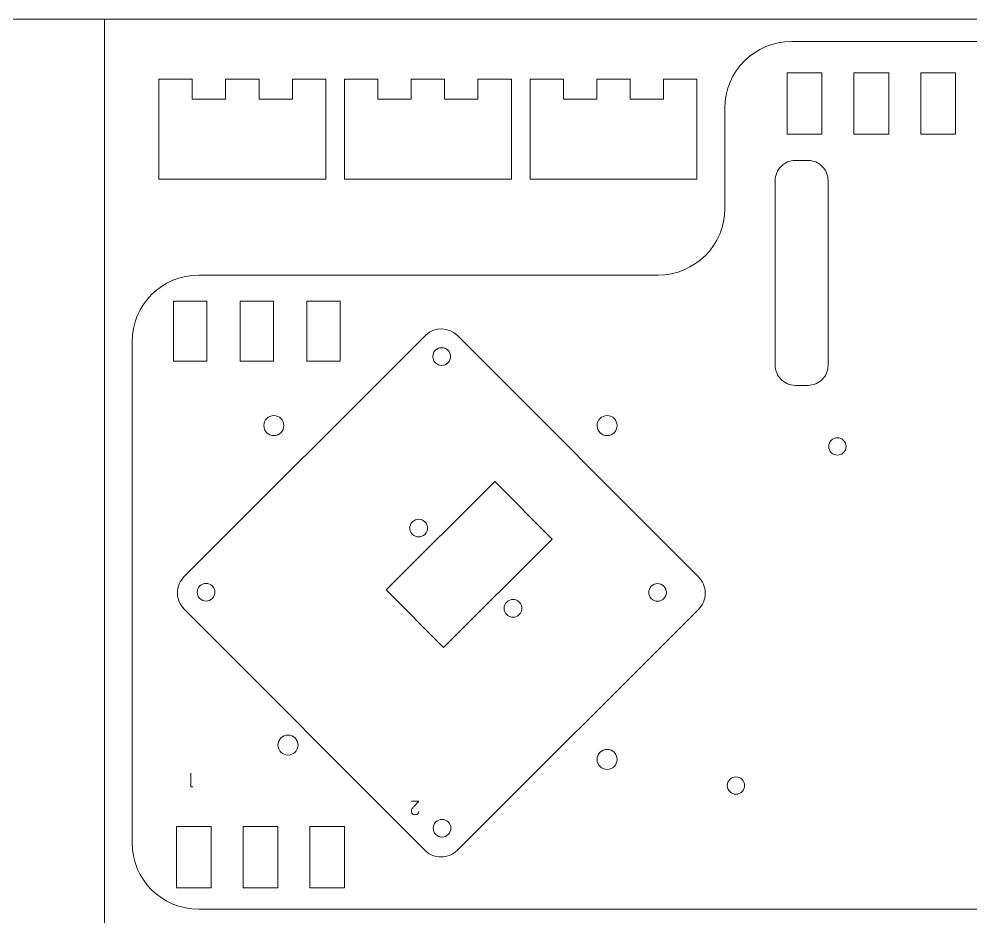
# Model space of a CAD drawing. Header units: millimetres. Extents: x 1 to 3601, y 1 to 1248.
# Drawn here: x 1187.9 to 1330.5, y 167 to 301.5 of the extents above; entities that cross this region are included whole.
import ezdxf

# ---------------------------------------------------------------- set-up
doc = ezdxf.new("R2010")
doc.units = ezdxf.units.MM
doc.layers.get('0').update_dxf_attribs({"lineweight": 5})
for name, color, linetype, lineweight in [('MARCATGE', 1, 'Continuous', 5), ('NO IMPRES', 5, 'Continuous', 5), ('TALL 1', 4, 'Continuous', 5)]:
    doc.layers.add(name, color=color, linetype=linetype, lineweight=lineweight)

msp = doc.modelspace()

# ---------------------------------------------------------------- linework, layer by layer
for p, q in [((1303.68, 298.14), (1406.09, 298.14)), ((1293.68, 273.14), (1293.68, 288.14)), ((1214.87, 263.14), (1283.68, 263.14)), ((1204.87, 253.14), (1204.87, 178.14)), ((1406.09, 168.14), (1214.87, 168.14))]:
    msp.add_line(p, q)
for points in [[(1208.89, 292.49), (1213.89, 292.49), (1213.89, 289.49), (1218.89, 289.49), (1218.89, 292.49), (1223.89, 292.49), (1223.89, 289.49), (1228.89, 289.49), (1228.89, 292.49), (1233.89, 292.49), (1233.89, 277.49), (1208.89, 277.49), (1208.89, 292.49)], [(1236.69, 292.49), (1241.69, 292.49), (1241.69, 289.49), (1246.69, 289.49), (1246.69, 292.49), (1251.69, 292.49), (1251.69, 289.49), (1256.69, 289.49), (1256.69, 292.49), (1261.69, 292.49), (1261.69, 277.49), (1236.69, 277.49), (1236.69, 292.49)], [(1264.49, 292.49), (1269.49, 292.49), (1269.49, 289.49), (1274.49, 289.49), (1274.49, 292.49), (1279.49, 292.49), (1279.49, 289.49), (1284.49, 289.49), (1284.49, 292.49), (1289.49, 292.49), (1289.49, 277.49), (1264.49, 277.49), (1264.49, 292.49)]]:
    msp.add_lwpolyline(points)
for centre, start, end in [((1303.68, 288.14), 90, 180), ((1283.68, 273.14), 270, 0), ((1214.87, 253.14), 90, 180), ((1214.87, 178.14), 180, 270)]:
    msp.add_arc(centre, 10, start, end)
for points, knots in [([(1248.72, 177.01), (1248.72, 177.01), (1248.89, 176.85), (1248.89, 176.85), (1248.89, 176.85), (1249.54, 176.2), (1250.25, 175.99), (1251.17, 175.99), (1251.17, 175.99), (1252.09, 175.99), (1252.98, 176.36), (1253.63, 177.01), (1253.63, 177.01), (1253.63, 177.01), (1289.7, 213.03), (1289.7, 213.03), (1289.7, 213.03), (1290.35, 213.68), (1290.72, 214.57), (1290.72, 215.49), (1290.72, 215.49), (1290.72, 216.41), (1290.35, 217.29), (1289.7, 217.95), (1289.7, 217.95), (1289.7, 217.95), (1253.68, 254.01), (1253.68, 254.01), (1253.68, 254.01), (1252.32, 255.37), (1250.25, 255.49), (1248.89, 254.14), (1248.89, 254.14), (1248.89, 254.14), (1248.76, 254.02), (1248.76, 254.02), (1248.76, 254.02), (1248.76, 254.02), (1212.7, 217.99), (1212.7, 217.99), (1212.7, 217.99), (1212.04, 217.34), (1211.68, 216.46), (1211.68, 215.54), (1211.68, 215.54), (1211.68, 214.62), (1212.04, 213.73), (1212.69, 213.08), (1212.69, 213.08), (1212.69, 213.08), (1248.72, 177.01), (1248.72, 177.01)], [0, 0, 0, 0, 0.071429, 0.071429, 0.071429, 0.071429, 0.142857, 0.142857, 0.142857, 0.142857, 0.214286, 0.214286, 0.214286, 0.214286, 0.285714, 0.285714, 0.285714, 0.285714, 0.357143, 0.357143, 0.357143, 0.357143, 0.428571, 0.428571, 0.428571, 0.428571, 0.5, 0.5, 0.5, 0.5, 0.571429, 0.571429, 0.571429, 0.571429, 0.642857, 0.642857, 0.642857, 0.642857, 0.714286, 0.714286, 0.714286, 0.714286, 0.785714, 0.785714, 0.785714, 0.785714, 0.857143, 0.857143, 0.857143, 0.857143, 1, 1, 1, 1]), ([(1267.82, 223.6), (1267.82, 223.6), (1251.54, 207.35), (1251.54, 207.35), (1251.54, 207.35), (1251.54, 207.35), (1242.92, 215.98), (1242.92, 215.98), (1242.92, 215.98), (1242.92, 215.98), (1259.2, 232.24), (1259.2, 232.24), (1259.2, 232.24), (1259.2, 232.24), (1267.82, 223.6), (1267.82, 223.6)], [0, 0, 0, 0, 0.2, 0.2, 0.2, 0.2, 0.4, 0.4, 0.4, 0.4, 0.6, 0.6, 0.6, 0.6, 1, 1, 1, 1])]:
    msp.add_open_spline(points, degree=3, knots=knots)
at = {"layer": 'MARCATGE'}
for points, knots in [([(1213.7, 186.5), (1213.7, 186.5), (1213.99, 186.5), (1213.99, 186.5), (1213.99, 186.5), (1213.99, 186.5), (1213.7, 186.5), (1213.7, 186.5), (1213.7, 186.5), (1213.7, 186.5), (1213.7, 188.53), (1213.7, 188.53), (1213.7, 188.53), (1213.7, 188.53), (1213.7, 186.5), (1213.7, 186.5)], [0, 0, 0, 0, 0.2, 0.2, 0.2, 0.2, 0.4, 0.4, 0.4, 0.4, 0.6, 0.6, 0.6, 0.6, 1, 1, 1, 1]), ([(1247.83, 184.35), (1247.66, 184.16), (1247.51, 183.99), (1247.37, 183.84), (1247.37, 183.84), (1247.31, 183.78), (1247.25, 183.71), (1247.2, 183.65), (1247.2, 183.65), (1247.14, 183.59), (1247.09, 183.53), (1247.04, 183.48), (1247.04, 183.48), (1247, 183.42), (1246.96, 183.38), (1246.93, 183.34), (1246.93, 183.34), (1246.9, 183.3), (1246.88, 183.28), (1246.87, 183.27), (1246.87, 183.27), (1246.86, 183.25), (1246.85, 183.23), (1246.83, 183.21), (1246.83, 183.21), (1246.81, 183.18), (1246.79, 183.15), (1246.77, 183.12), (1246.77, 183.12), (1246.75, 183.08), (1246.74, 183.04), (1246.72, 182.99), (1246.72, 182.99), (1246.71, 182.95), (1246.71, 182.89), (1246.71, 182.83), (1246.71, 182.83), (1246.71, 182.77), (1246.72, 182.7), (1246.74, 182.64), (1246.74, 182.64), (1246.76, 182.58), (1246.79, 182.52), (1246.83, 182.47), (1246.83, 182.47), (1246.88, 182.43), (1246.93, 182.38), (1247, 182.35), (1247, 182.35), (1247.07, 182.32), (1247.15, 182.31), (1247.25, 182.31), (1247.25, 182.31), (1247.45, 182.31), (1247.59, 182.35), (1247.69, 182.44), (1247.69, 182.44), (1247.78, 182.52), (1247.83, 182.63), (1247.83, 182.77), (1247.83, 182.77), (1247.83, 182.63), (1247.78, 182.52), (1247.69, 182.44), (1247.69, 182.44), (1247.59, 182.35), (1247.45, 182.31), (1247.25, 182.31), (1247.25, 182.31), (1247.15, 182.31), (1247.07, 182.32), (1247, 182.35), (1247, 182.35), (1246.93, 182.38), (1246.88, 182.43), (1246.83, 182.47), (1246.83, 182.47), (1246.79, 182.52), (1246.76, 182.58), (1246.74, 182.64), (1246.74, 182.64), (1246.72, 182.7), (1246.71, 182.77), (1246.71, 182.83), (1246.71, 182.83), (1246.71, 182.89), (1246.71, 182.95), (1246.72, 182.99), (1246.72, 182.99), (1246.74, 183.04), (1246.75, 183.08), (1246.77, 183.12), (1246.77, 183.12), (1246.79, 183.15), (1246.81, 183.18), (1246.83, 183.21), (1246.83, 183.21), (1246.85, 183.23), (1246.86, 183.25), (1246.87, 183.27), (1246.87, 183.27), (1246.88, 183.28), (1246.9, 183.3), (1246.93, 183.34), (1246.93, 183.34), (1246.96, 183.38), (1247, 183.42), (1247.04, 183.48), (1247.04, 183.48), (1247.09, 183.53), (1247.14, 183.59), (1247.2, 183.65), (1247.2, 183.65), (1247.25, 183.71), (1247.31, 183.78), (1247.37, 183.84), (1247.37, 183.84), (1247.51, 183.99), (1247.66, 184.16), (1247.83, 184.35), (1247.83, 184.35), (1247.83, 184.35), (1246.72, 184.35), (1246.72, 184.35), (1246.72, 184.35), (1246.72, 184.35), (1247.83, 184.35), (1247.83, 184.35)], [0, 0, 0, 0, 0.030303, 0.030303, 0.030303, 0.030303, 0.060606, 0.060606, 0.060606, 0.060606, 0.090909, 0.090909, 0.090909, 0.090909, 0.121212, 0.121212, 0.121212, 0.121212, 0.151515, 0.151515, 0.151515, 0.151515, 0.181818, 0.181818, 0.181818, 0.181818, 0.212121, 0.212121, 0.212121, 0.212121, 0.242424, 0.242424, 0.242424, 0.242424, 0.272727, 0.272727, 0.272727, 0.272727, 0.30303, 0.30303, 0.30303, 0.30303, 0.333333, 0.333333, 0.333333, 0.333333, 0.363636, 0.363636, 0.363636, 0.363636, 0.393939, 0.393939, 0.393939, 0.393939, 0.424242, 0.424242, 0.424242, 0.424242, 0.454545, 0.454545, 0.454545, 0.454545, 0.484848, 0.484848, 0.484848, 0.484848, 0.515152, 0.515152, 0.515152, 0.515152, 0.545455, 0.545455, 0.545455, 0.545455, 0.575758, 0.575758, 0.575758, 0.575758, 0.606061, 0.606061, 0.606061, 0.606061, 0.636364, 0.636364, 0.636364, 0.636364, 0.666667, 0.666667, 0.666667, 0.666667, 0.69697, 0.69697, 0.69697, 0.69697, 0.727273, 0.727273, 0.727273, 0.727273, 0.757576, 0.757576, 0.757576, 0.757576, 0.787879, 0.787879, 0.787879, 0.787879, 0.818182, 0.818182, 0.818182, 0.818182, 0.848485, 0.848485, 0.848485, 0.848485, 0.878788, 0.878788, 0.878788, 0.878788, 0.909091, 0.909091, 0.909091, 0.909091, 0.939394, 0.939394, 0.939394, 0.939394, 1, 1, 1, 1])]:
    msp.add_open_spline(points, degree=3, knots=knots, dxfattribs=at)
at = {"layer": 'NO IMPRES'}
msp.add_lwpolyline([(600.74, 1.48), (600.74, 301.48), (1200.74, 301.48), (1200.74, 1.48)], close=True, dxfattribs=at)
at = {"layer": 'NO IMPRES', "lineweight": 5}
msp.add_lwpolyline([(1200.74, 1.48), (1200.74, 301.48), (1800.74, 301.48), (1800.74, 1.48)], close=True, dxfattribs=at)
at = {"layer": 'TALL 1'}
for p, q in [((1211.07, 259.23), (1216.07, 259.23)), ((1211.07, 259.23), (1211.07, 250.23)), ((1216.07, 259.23), (1216.07, 250.23)), ((1221.07, 250.23), (1221.07, 259.23)), ((1221.07, 259.23), (1226.07, 259.23)), ((1226.07, 259.23), (1226.07, 250.23)), ((1231.07, 250.23), (1231.07, 259.23)), ((1231.07, 259.23), (1236.07, 259.23)), ((1236.07, 250.23), (1236.07, 259.23)), ((1211.07, 250.23), (1216.07, 250.23)), ((1221.07, 250.23), (1226.07, 250.23)), ((1231.07, 250.23), (1236.07, 250.23))]:
    msp.add_line(p, q, dxfattribs=at)
for points in [[(1308.21, 284.23), (1308.21, 293.43), (1303.01, 293.43), (1303.01, 284.23)], [(1313.01, 284.23), (1313.01, 293.43), (1318.21, 293.43), (1318.21, 284.23)], [(1323.01, 284.23), (1323.01, 293.43), (1328.21, 293.43), (1328.21, 284.23)], [(1211.51, 171.35), (1211.51, 180.55), (1216.71, 180.55), (1216.71, 171.35)], [(1221.51, 171.35), (1221.51, 180.55), (1226.71, 180.55), (1226.71, 171.35)], [(1231.51, 171.35), (1231.51, 180.55), (1236.71, 180.55), (1236.71, 171.35)]]:
    msp.add_lwpolyline(points, close=True, dxfattribs=at)
msp.add_lwpolyline([(1301.21, 277.3), (1301.21, 249.62, 0.414214), (1304.21, 246.62), (1306.13, 246.62, 0.414214), (1309.13, 249.62), (1309.13, 277.3, 0.414214), (1306.13, 280.3), (1304.21, 280.3, 0.414214)], format="xyb", close=True, dxfattribs=at)
for centre in [(1310.53, 237.46), (1295.33, 186.68)]:
    msp.add_circle(centre, 1.3, dxfattribs=at)
for points in [[(1252.19, 251.87), (1251.67, 252.39), (1250.83, 252.39), (1250.31, 251.87), (1250.31, 251.87), (1249.8, 251.36), (1249.8, 250.52), (1250.31, 250), (1250.31, 250), (1250.83, 249.48), (1251.67, 249.48), (1252.19, 250), (1252.19, 250), (1252.7, 250.52), (1252.7, 251.36), (1252.19, 251.87)], [(1224.61, 240.59), (1224.61, 239.76), (1225.28, 239.09), (1226.11, 239.09), (1226.11, 239.09), (1226.94, 239.09), (1227.61, 239.76), (1227.61, 240.59), (1227.61, 240.59), (1227.61, 241.42), (1226.94, 242.09), (1226.11, 242.09), (1226.11, 242.09), (1225.28, 242.09), (1224.61, 241.42), (1224.61, 240.59)], [(1274.53, 240.59), (1274.53, 239.76), (1275.2, 239.09), (1276.03, 239.09), (1276.03, 239.09), (1276.86, 239.09), (1277.53, 239.76), (1277.53, 240.59), (1277.53, 240.59), (1277.53, 241.42), (1276.86, 242.09), (1276.03, 242.09), (1276.03, 242.09), (1275.2, 242.09), (1274.53, 241.42), (1274.53, 240.59)], [(1248.74, 226.18), (1248.23, 226.69), (1247.39, 226.69), (1246.87, 226.18), (1246.87, 226.18), (1246.35, 225.66), (1246.35, 224.82), (1246.87, 224.3), (1246.87, 224.3), (1247.39, 223.79), (1248.22, 223.79), (1248.74, 224.3), (1248.74, 224.3), (1249.26, 224.82), (1249.26, 225.66), (1248.74, 226.18)], [(1216.89, 216.57), (1216.37, 217.09), (1215.53, 217.09), (1215.01, 216.57), (1215.01, 216.57), (1214.5, 216.06), (1214.5, 215.22), (1215.01, 214.7), (1215.01, 214.7), (1215.53, 214.18), (1216.37, 214.18), (1216.89, 214.7), (1216.89, 214.7), (1217.4, 215.22), (1217.4, 216.06), (1216.89, 216.57)], [(1284.52, 216.54), (1284, 217.06), (1283.16, 217.06), (1282.65, 216.54), (1282.65, 216.54), (1282.13, 216.02), (1282.13, 215.18), (1282.65, 214.67), (1282.65, 214.67), (1283.16, 214.15), (1284, 214.15), (1284.52, 214.67), (1284.52, 214.67), (1285.04, 215.18), (1285.04, 216.02), (1284.52, 216.54)], [(1262.88, 214.16), (1262.36, 214.67), (1261.52, 214.67), (1261, 214.16), (1261, 214.16), (1260.48, 213.64), (1260.48, 212.8), (1261, 212.28), (1261, 212.28), (1261.52, 211.76), (1262.36, 211.76), (1262.87, 212.28), (1262.87, 212.28), (1263.39, 212.8), (1263.39, 213.64), (1262.88, 214.16)], [(1226.73, 192.74), (1226.73, 191.91), (1227.4, 191.24), (1228.23, 191.24), (1228.23, 191.24), (1229.06, 191.24), (1229.73, 191.91), (1229.73, 192.74), (1229.73, 192.74), (1229.73, 193.57), (1229.06, 194.24), (1228.23, 194.24), (1228.23, 194.24), (1227.4, 194.24), (1226.73, 193.57), (1226.73, 192.74)], [(1274.53, 190.59), (1274.53, 189.76), (1275.2, 189.09), (1276.03, 189.09), (1276.03, 189.09), (1276.86, 189.09), (1277.53, 189.76), (1277.53, 190.59), (1277.53, 190.59), (1277.53, 191.42), (1276.86, 192.09), (1276.03, 192.09), (1276.03, 192.09), (1275.2, 192.09), (1274.53, 191.42), (1274.53, 190.59)], [(1252.24, 181.22), (1251.73, 181.74), (1250.89, 181.74), (1250.37, 181.22), (1250.37, 181.22), (1249.85, 180.7), (1249.85, 179.86), (1250.37, 179.35), (1250.37, 179.35), (1250.88, 178.83), (1251.72, 178.83), (1252.24, 179.34), (1252.24, 179.34), (1252.76, 179.86), (1252.76, 180.7), (1252.24, 181.22)]]:
    msp.add_open_spline(points, degree=3, knots=[0, 0, 0, 0, 0.2, 0.2, 0.2, 0.2, 0.4, 0.4, 0.4, 0.4, 0.6, 0.6, 0.6, 0.6, 1, 1, 1, 1], dxfattribs=at)

doc.saveas('drawing.dxf')
